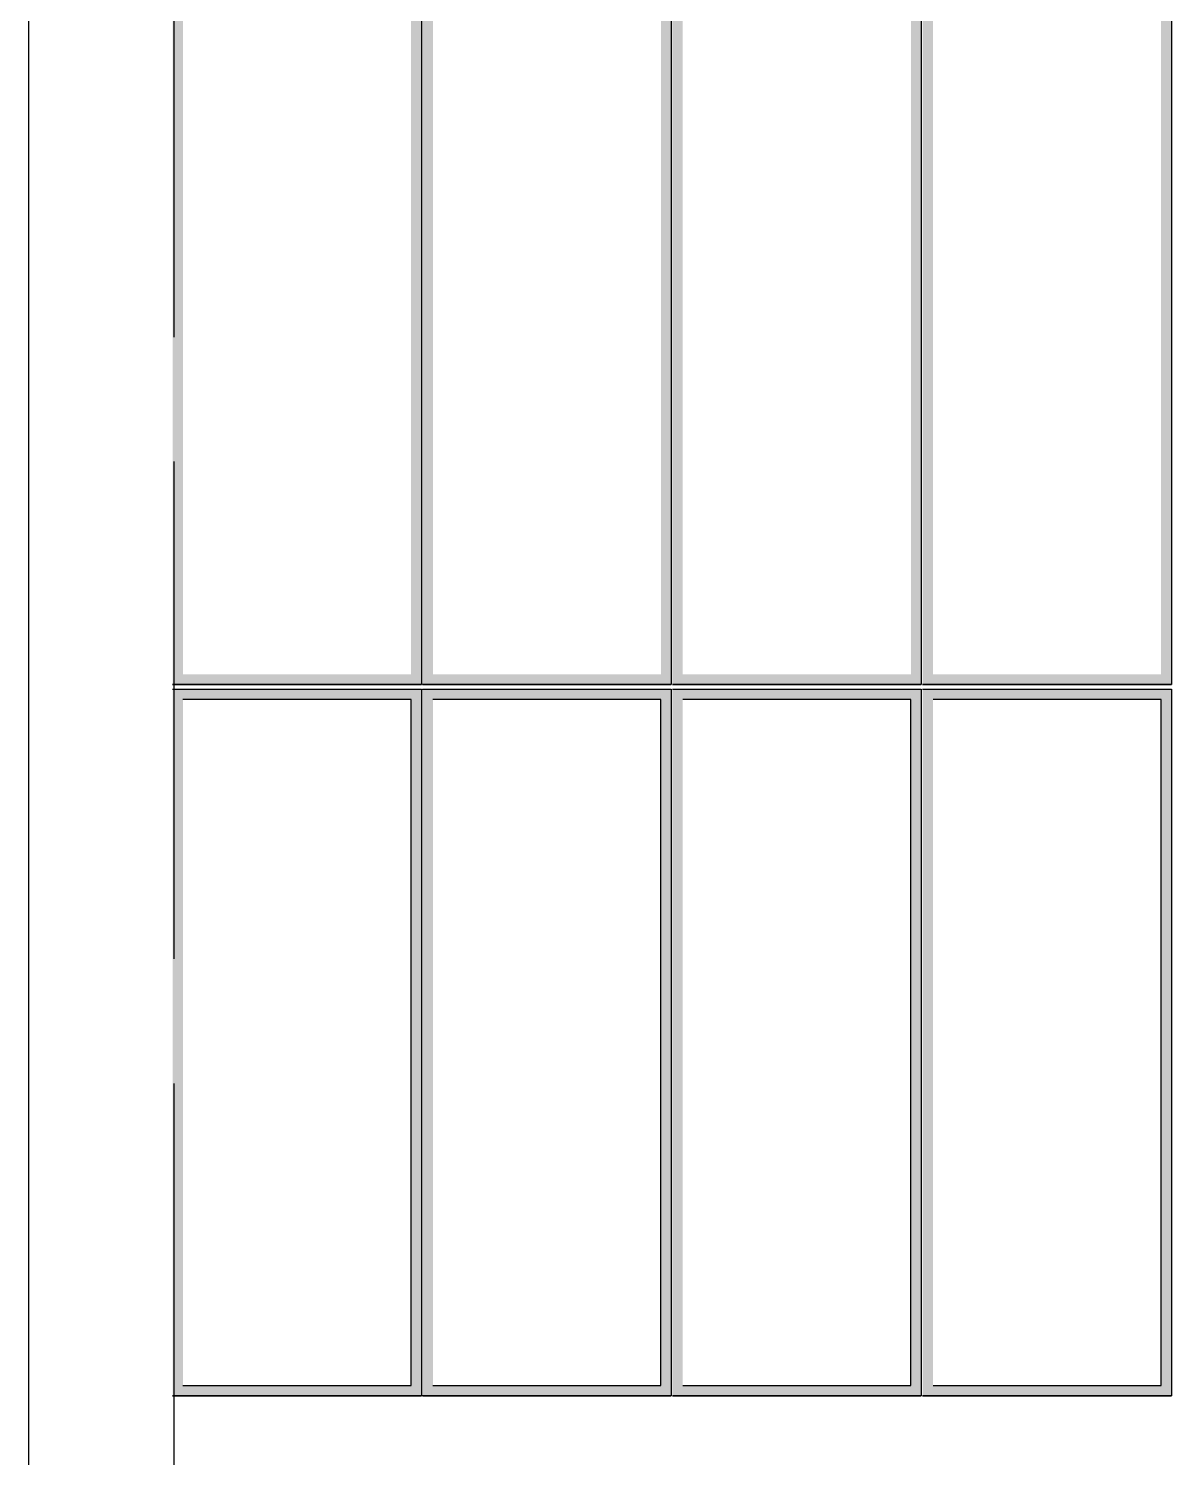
# Model space of a CAD drawing. Header units: inches. Extents: x 2620 to 4317, y 1826 to 2873.
# Drawn here: x 3636.25 to 3663.81, y 2248.97 to 2283.43 of the extents above; entities that cross this region are included whole.
import ezdxf

# ---------------------------------------------------------------- set-up
doc = ezdxf.new("R2010")
doc.units = ezdxf.units.IN
doc.header["$MEASUREMENT"] = 0
doc.linetypes.add('ACAD_ISO02W100', pattern=[15, 12, -3])

msp = doc.modelspace()

# ---------------------------------------------------------------- hatches: boundary and pattern name
h = msp.add_hatch(color=256)
h.dxf.hatch_style = 1
h.set_gradient(color1=(242, 103, 34), color2=(248, 153, 30), tint=1)
h.paths.add_polyline_path([(3645.72352, 2284.65213), (3639.72352, 2284.65213), (3639.72352, 2267.61213), (3645.72352, 2267.61213)])
h.paths.add_polyline_path([(3645.47352, 2267.86213), (3639.97352, 2267.86213), (3639.97352, 2284.40213), (3645.47352, 2284.40213)], flags=16)
h = msp.add_hatch(color=256)
h.dxf.hatch_style = 1
h.set_gradient(color1=(242, 103, 34), color2=(248, 153, 30), tint=1)
h.paths.add_polyline_path([(3651.75088, 2284.65213), (3645.75088, 2284.65213), (3645.75088, 2267.61213), (3651.75088, 2267.61213)])
h.paths.add_polyline_path([(3651.50088, 2267.86213), (3646.00088, 2267.86213), (3646.00088, 2284.40213), (3651.50088, 2284.40213)], flags=16)
h = msp.add_hatch(color=256)
h.dxf.hatch_style = 1
h.set_gradient(color1=(242, 103, 34), color2=(248, 153, 30), tint=1)
h.paths.add_polyline_path([(3657.77825, 2284.65213), (3651.77825, 2284.65213), (3651.77825, 2267.61213), (3657.77825, 2267.61213)])
h.paths.add_polyline_path([(3657.52825, 2267.86213), (3652.02825, 2267.86213), (3652.02825, 2284.40213), (3657.52825, 2284.40213)], flags=16)
h = msp.add_hatch(color=256)
h.dxf.hatch_style = 1
h.set_gradient(color1=(242, 103, 34), color2=(248, 153, 30), tint=1)
h.paths.add_polyline_path([(3663.8131, 2284.65213), (3657.8131, 2284.65213), (3657.8131, 2267.61213), (3663.8131, 2267.61213)])
h.paths.add_polyline_path([(3663.5631, 2267.86213), (3658.0631, 2267.86213), (3658.0631, 2284.40213), (3663.5631, 2284.40213)], flags=16)
h = msp.add_hatch(color=256)
h.dxf.hatch_style = 1
h.set_gradient(color1=(242, 103, 34), color2=(248, 153, 30), tint=1)
h.paths.add_polyline_path([(3645.72352, 2267.49967), (3639.72352, 2267.49967), (3639.72352, 2250.45967), (3645.72352, 2250.45967)])
h.paths.add_polyline_path([(3645.47352, 2250.70967), (3639.97352, 2250.70967), (3639.97352, 2267.24967), (3645.47352, 2267.24967)], flags=16)
h = msp.add_hatch(color=256)
h.dxf.hatch_style = 1
h.set_gradient(color1=(242, 103, 34), color2=(248, 153, 30), tint=1)
h.paths.add_polyline_path([(3651.75088, 2267.49967), (3645.75088, 2267.49967), (3645.75088, 2250.45967), (3651.75088, 2250.45967)])
h.paths.add_polyline_path([(3651.50088, 2250.70967), (3646.00088, 2250.70967), (3646.00088, 2267.24967), (3651.50088, 2267.24967)], flags=16)
h = msp.add_hatch(color=256)
h.dxf.hatch_style = 1
h.set_gradient(color1=(242, 103, 34), color2=(248, 153, 30), tint=1)
h.paths.add_polyline_path([(3657.77825, 2267.49967), (3651.77825, 2267.49967), (3651.77825, 2250.45967), (3657.77825, 2250.45967)])
h.paths.add_polyline_path([(3657.52825, 2250.70967), (3652.02825, 2250.70967), (3652.02825, 2267.24967), (3657.52825, 2267.24967)], flags=16)
h = msp.add_hatch(color=256)
h.dxf.hatch_style = 1
h.set_gradient(color1=(242, 103, 34), color2=(248, 153, 30), tint=1)
h.paths.add_polyline_path([(3663.8131, 2267.49967), (3657.8131, 2267.49967), (3657.8131, 2250.45967), (3663.8131, 2250.45967)])
h.paths.add_polyline_path([(3663.5631, 2250.70967), (3658.0631, 2250.70967), (3658.0631, 2267.24967), (3663.5631, 2267.24967)], flags=16)

# ---------------------------------------------------------------- linework, layer by layer
for p, q in [((3636.24991, 2662.99441), (3636.24991, 2194.99441)), ((3645.72352, 2284.65213), (3645.72352, 2267.61213)), ((3651.75088, 2284.65213), (3651.75088, 2267.61213)), ((3657.77825, 2284.65213), (3657.77825, 2267.61213)), ((3663.8131, 2284.65213), (3663.8131, 2267.61213)), ((3639.72352, 2267.61213), (3645.72352, 2267.61213)), ((3645.72352, 2267.61213), (3639.72352, 2267.61213)), ((3639.97352, 2267.61213), (3645.72352, 2267.61213)), ((3645.75088, 2267.61213), (3651.75088, 2267.61213)), ((3651.75088, 2267.61213), (3645.75088, 2267.61213)), ((3646.00088, 2267.61213), (3651.75088, 2267.61213)), ((3651.77825, 2267.61213), (3657.77825, 2267.61213)), ((3657.77825, 2267.61213), (3651.77825, 2267.61213)), ((3652.02825, 2267.61213), (3657.77825, 2267.61213)), ((3657.8131, 2267.61213), (3663.8131, 2267.61213)), ((3663.8131, 2267.61213), (3657.8131, 2267.61213)), ((3658.0631, 2267.61213), (3663.8131, 2267.61213)), ((3639.72352, 2267.49967), (3645.72352, 2267.49967)), ((3639.97352, 2267.49967), (3645.72352, 2267.49967)), ((3645.47352, 2267.24967), (3639.97352, 2267.24967)), ((3645.47352, 2250.70967), (3645.47352, 2267.24967)), ((3645.72352, 2267.49967), (3645.72352, 2250.45967)), ((3645.75088, 2267.49967), (3651.75088, 2267.49967)), ((3646.00088, 2267.49967), (3651.75088, 2267.49967)), ((3651.50088, 2267.24967), (3646.00088, 2267.24967)), ((3651.50088, 2250.70967), (3651.50088, 2267.24967)), ((3651.75088, 2267.49967), (3651.75088, 2250.45967)), ((3651.77825, 2267.49967), (3657.77825, 2267.49967)), ((3652.02825, 2267.49967), (3657.77825, 2267.49967)), ((3657.52825, 2267.24967), (3652.02825, 2267.24967)), ((3657.52825, 2250.70967), (3657.52825, 2267.24967)), ((3657.77825, 2267.49967), (3657.77825, 2250.45967)), ((3657.8131, 2267.49967), (3663.8131, 2267.49967)), ((3658.0631, 2267.49967), (3663.8131, 2267.49967)), ((3663.5631, 2267.24967), (3658.0631, 2267.24967)), ((3663.5631, 2250.70967), (3663.5631, 2267.24967)), ((3663.8131, 2267.49967), (3663.8131, 2250.45967)), ((3639.97352, 2250.70967), (3645.47352, 2250.70967)), ((3646.00088, 2250.70967), (3651.50088, 2250.70967)), ((3652.02825, 2250.70967), (3657.52825, 2250.70967)), ((3658.0631, 2250.70967), (3663.5631, 2250.70967)), ((3639.72352, 2250.45967), (3645.72352, 2250.45967)), ((3645.72352, 2250.45967), (3639.72352, 2250.45967)), ((3639.97352, 2250.45967), (3645.72352, 2250.45967)), ((3645.75088, 2250.45967), (3651.75088, 2250.45967)), ((3651.75088, 2250.45967), (3645.75088, 2250.45967)), ((3646.00088, 2250.45967), (3651.75088, 2250.45967)), ((3651.77825, 2250.45967), (3657.77825, 2250.45967)), ((3657.77825, 2250.45967), (3651.77825, 2250.45967)), ((3652.02825, 2250.45967), (3657.77825, 2250.45967)), ((3657.8131, 2250.45967), (3663.8131, 2250.45967)), ((3663.8131, 2250.45967), (3657.8131, 2250.45967)), ((3658.0631, 2250.45967), (3663.8131, 2250.45967))]:
    msp.add_line(p, q)
at = {"linetype": 'ACAD_ISO02W100'}
msp.add_line((3639.74991, 2662.99441), (3639.74991, 2194.99441), dxfattribs=at)

doc.saveas('drawing.dxf')
